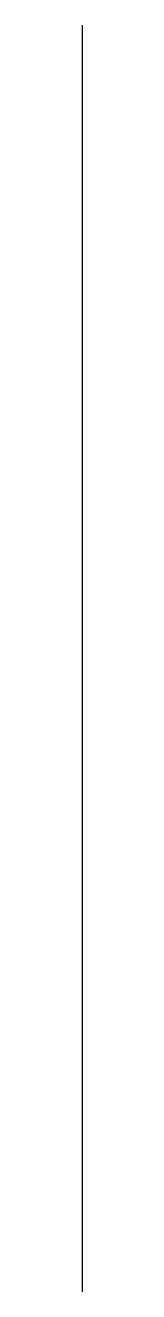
# Model space of a CAD drawing. Extents: x 0 to 0, y -2 to 0.
import ezdxf

# ---------------------------------------------------------------- set-up
doc = ezdxf.new("R2010")
doc.units = 0
doc.header["$LTSCALE"] = 0.5
doc.layers.add('6RELIEF', color=7, linetype='CONTINUOUS')

msp = doc.modelspace()

# ---------------------------------------------------------------- linework, layer by layer
at = {"layer": '6RELIEF', "linetype": 'CONTINUOUS'}
msp.add_line((0, 0), (0, -2), dxfattribs=at)

doc.saveas('drawing.dxf')
